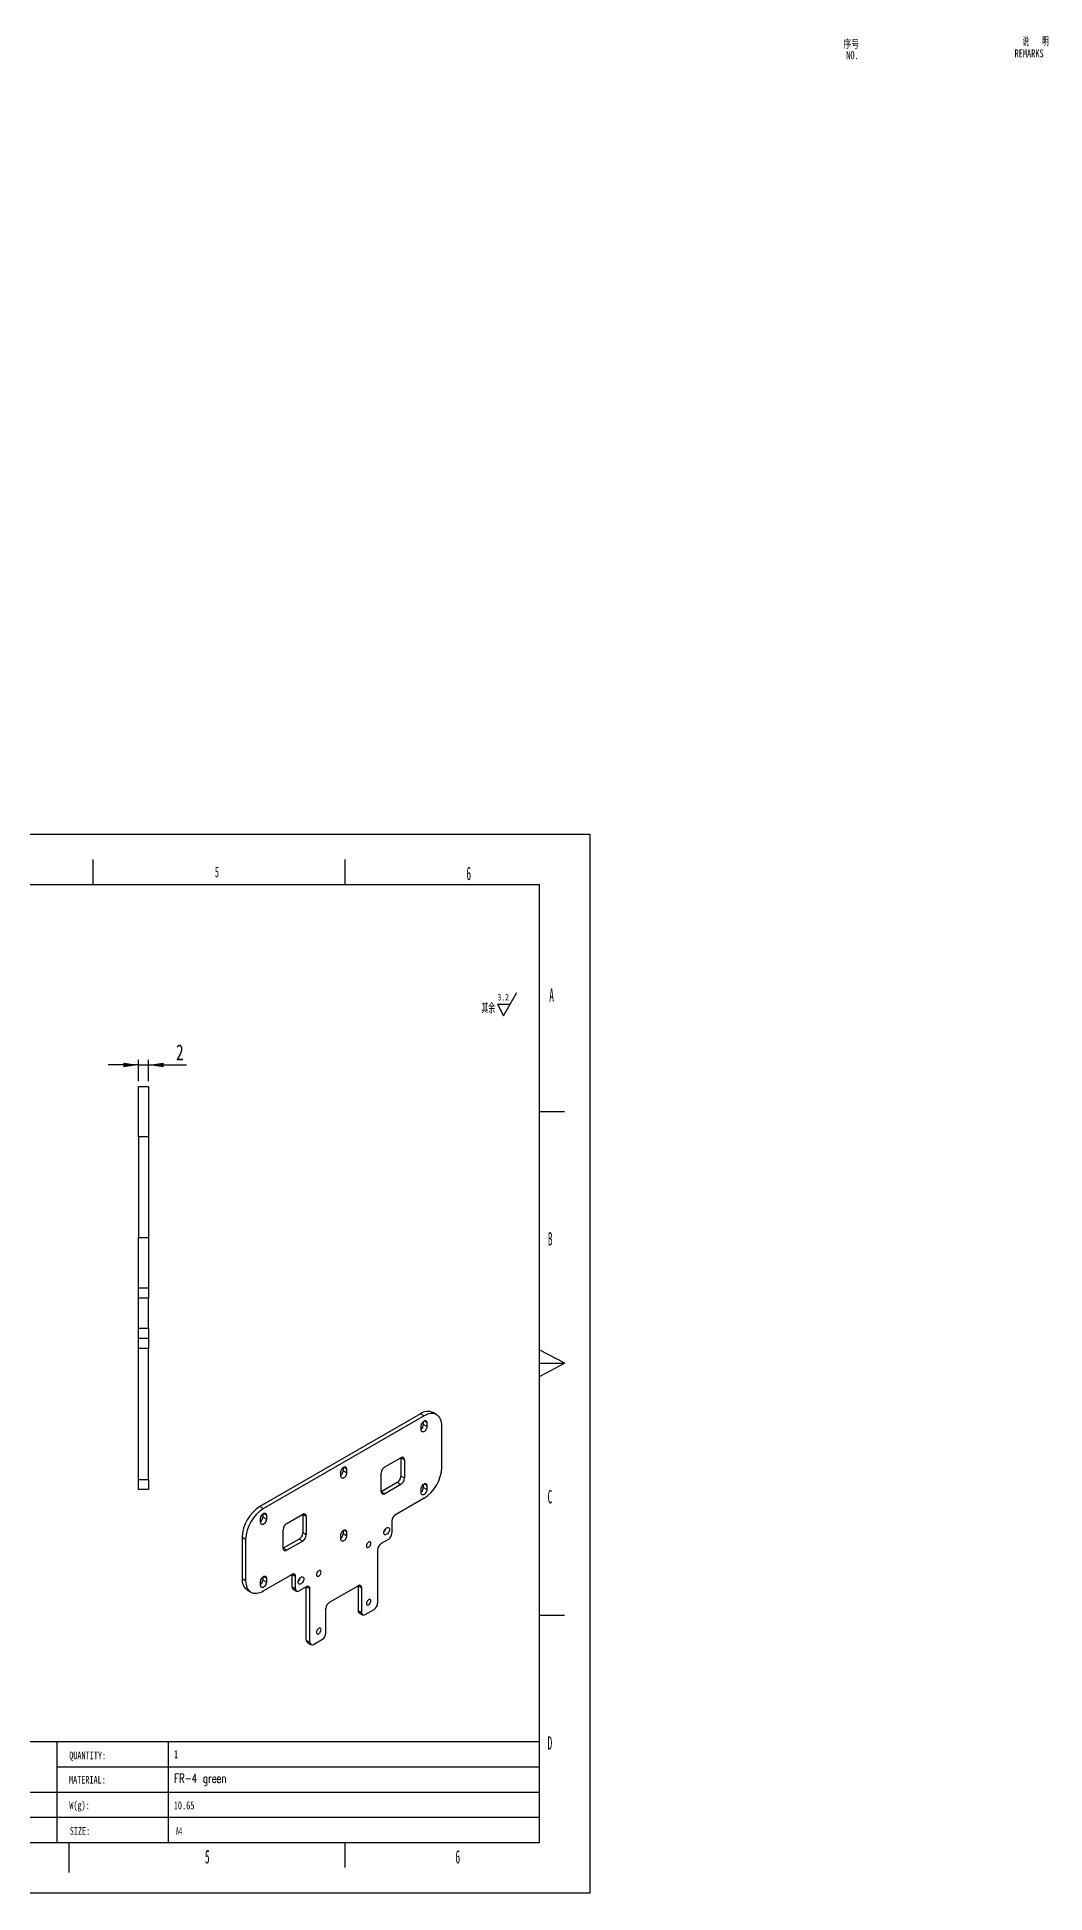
# Model space of a CAD drawing. Extents: x -502 to 387, y 0 to 368.
# Drawn here: x 187.4 to 387.2, y 0 to 368.1 of the extents above; entities that cross this region are included whole.
import ezdxf

# ---------------------------------------------------------------- set-up
doc = ezdxf.new("R2010")
doc.units = 0
doc.linetypes.add('SLD-实线', pattern=[0])
doc.layers.get('0').update_dxf_attribs({"linetype": 'CONTINUOUS'})
for name, color, linetype in [('DWGN', 7, 'SLD-实线'), ('FORMAT', 5, 'SLD-实线'), ('SLD-0', 7, 'SLD-实线')]:
    doc.layers.add(name, color=color, linetype=linetype)
doc.styles.add('SLDTEXTSTYLE0', font='TXT', dxfattribs={"width": 0.517969})
doc.styles.add('SLDTEXTSTYLE1', font='TXT', dxfattribs={"width": 0.546875, "bigfont": 'bigfont'})
doc.styles.add('SLDTEXTSTYLE3', font='TXT', dxfattribs={"width": 0.7})
doc.styles.add('SLDTEXTSTYLE5', font='TXT', dxfattribs={"width": 0.663})
doc.styles.add('SLDTEXTSTYLE7', font='TXT', dxfattribs={"width": 0.7, "bigfont": 'bigfont'})
doc.styles.add('SLDTEXTSTYLE8', font='TXT', dxfattribs={"width": 0.58, "bigfont": 'bigfont'})
doc.dimstyles.new('SLDDIMSTYLE5', dxfattribs={"dimtxt": 3.638021, "dimasz": 3, "dimexe": 0, "dimexo": 0.0625, "dimgap": 0.909505, "dimtad": 1, "dimrnd": 1e-09, "dimzin": 12, "dimdsep": 46, "dimtxsty": 'SLDTEXTSTYLE3', "dimsah": 1, "dimcen": 0.09, "dimadec": 0, "dimazin": 0, "dimtfac": 1, "dimtmove": 0, "dimatfit": 0, "dimfxl": 1, "dimtolj": 1, "dimtzin": 12, "dimarcsym": 0})

# ---------------------------------------------------------------- blocks, each defined once
blk = doc.blocks.new('SW_NOTE_8')
at = {"layer": 'DWGN', "color": 0, "insert": (1.11, 1.76), "char_height": 1.5, "attachment_point": 1, "style": 'SLDTEXTSTYLE5'}
blk.add_mtext('SIZE:', dxfattribs=at)
blk = doc.blocks.new('SW_NOTE_9')
at = {"layer": 'DWGN', "color": 0, "insert": (1.02, 1.85), "char_height": 1.5, "attachment_point": 1, "style": 'SLDTEXTSTYLE5'}
blk.add_mtext('W(g):', dxfattribs=at)
blk = doc.blocks.new('SW_NOTE_18')
at = {"layer": 'SLD-0', "color": 0, "insert": (1.6, 1.76), "char_height": 1.5, "attachment_point": 1, "style": 'SLDTEXTSTYLE5'}
blk.add_mtext('QUANTITY:', dxfattribs=at)
blk = doc.blocks.new('SW_NOTE_19')
at = {"layer": 'SLD-0', "color": 0, "insert": (1.56, 1.76), "char_height": 1.5, "attachment_point": 1, "style": 'SLDTEXTSTYLE5'}
blk.add_mtext('MATERIAL:', dxfattribs=at)
blk = doc.blocks.new('_D_38')
at = {"layer": 'FORMAT', "transparency": 16777216}
for p, q in [((207.52, 164.22), (201.52, 164.22)), ((207.52, 160.98), (207.52, 165.22)), ((207.52, 164.22), (209.52, 164.22)), ((209.52, 160.98), (209.52, 165.22)), ((209.52, 164.22), (217.07, 164.22))]:
    blk.add_line(p, q, dxfattribs=at)
for points in [[(207.52, 164.22), (204.52, 164.67), (204.52, 163.77)], [(209.52, 164.22), (212.52, 163.77), (212.52, 164.67)]]:
    blk.add_solid(points, dxfattribs=at)
at = {"layer": 'FORMAT', "transparency": 16777216, "insert": (214.96, 168.32), "char_height": 3.17, "attachment_point": 1, "style": 'SLDTEXTSTYLE3'}
blk.add_mtext('2', dxfattribs=at)
blk = doc.blocks.new('SW_NOTE_5')
at = {"layer": 'DWGN', "color": 0, "char_height": 1.587, "attachment_point": 1}
for s, insert, style in [('说   明', (0, 2.05), 'SLDTEXTSTYLE8'), ('REMARKS', (-1.59, -0.23), 'SLDTEXTSTYLE5')]:
    blk.add_mtext(s, dxfattribs=dict(at, insert=insert, style=style))
blk = doc.blocks.new('SW_NOTE_6')
at = {"layer": 'DWGN', "color": 0, "char_height": 1.587, "attachment_point": 1}
for s, insert, style in [('序号', (0, 2.05), 'SLDTEXTSTYLE7'), ('NO.', (0.55, -0.07), 'SLDTEXTSTYLE5')]:
    blk.add_mtext(s, dxfattribs=dict(at, insert=insert, style=style))

msp = doc.modelspace()

# ---------------------------------------------------------------- linework, layer by layer
at = {"color": 7, "linetype": 'SLD-实线'}
for p, q in [((207.519, 159.983), (209.519, 159.983)), ((207.519, 149.983), (207.519, 159.983)), ((209.519, 159.983), (209.519, 149.983)), ((209.519, 149.983), (207.519, 149.983)), ((207.519, 149.983), (207.519, 129.983)), ((209.519, 149.983), (209.519, 129.983)), ((207.519, 129.983), (209.519, 129.983)), ((207.519, 119.983), (207.519, 129.983)), ((209.519, 129.983), (209.519, 119.983)), ((209.519, 119.983), (207.519, 119.983)), ((207.519, 117.983), (207.519, 119.983)), ((209.519, 117.983), (207.519, 117.983)), ((207.519, 111.983), (207.519, 117.983)), ((209.519, 119.983), (209.519, 117.983)), ((209.519, 111.983), (209.519, 117.983)), ((207.519, 111.983), (209.519, 111.983)), ((207.519, 109.983), (207.519, 111.983)), ((209.519, 111.983), (209.519, 109.983)), ((209.519, 109.983), (207.519, 109.983)), ((207.519, 107.983), (207.519, 109.983)), ((209.519, 107.983), (207.519, 107.983)), ((207.519, 81.983), (207.519, 107.983)), ((209.519, 109.983), (209.519, 107.983)), ((209.519, 81.983), (209.519, 107.983)), ((263.418, 95.016), (231.598, 76.646)), ((264.125, 94.607), (232.305, 76.238)), ((264.125, 94.607), (263.418, 95.016)), ((263.559, 91.831), (263.559, 92.648)), ((263.983, 93.525), (263.983, 92.893)), ((264.69, 92.484), (263.983, 92.893)), ((264.69, 93.301), (264.125, 93.628)), ((264.69, 93.301), (264.69, 92.484)), ((266.625, 94.855), (265.917, 95.263)), ((267.66, 84.4), (267.66, 92.566)), ((256.347, 84.483), (259.529, 86.32)), ((260.236, 85.912), (259.529, 86.32)), ((259.529, 86.32), (259.529, 82.645)), ((260.236, 85.912), (260.236, 82.237)), ((207.519, 81.983), (209.519, 81.983)), ((207.519, 79.983), (207.519, 81.983)), ((209.519, 81.983), (209.519, 79.983)), ((247.649, 82.647), (247.649, 83.463)), ((248.073, 84.341), (248.073, 83.708)), ((248.781, 83.3), (248.073, 83.708)), ((248.781, 84.116), (248.215, 84.443)), ((248.781, 84.116), (248.781, 83.3)), ((255.639, 79.584), (255.639, 83.258)), ((258.821, 81.421), (255.639, 79.584)), ((259.529, 81.012), (256.347, 79.176)), ((259.529, 81.012), (258.821, 81.421)), ((260.236, 82.237), (259.529, 82.645)), ((263.983, 81.032), (263.983, 80.4)), ((264.69, 80.808), (264.125, 81.134)), ((209.519, 79.983), (207.519, 79.983)), ((256.347, 79.176), (255.639, 79.584)), ((264.125, 78.277), (258.468, 75.011)), ((263.559, 79.338), (263.559, 80.155)), ((264.69, 79.991), (263.983, 80.4)), ((264.69, 80.808), (264.69, 79.991)), ((231.598, 76.646), (232.305, 76.238)), ((231.739, 73.462), (231.739, 74.279)), ((232.164, 75.156), (232.164, 74.523)), ((232.871, 74.115), (232.164, 74.523)), ((232.871, 74.932), (232.305, 75.258)), ((232.871, 74.932), (232.871, 74.115)), ((236.901, 73.257), (240.083, 75.094)), ((240.79, 74.686), (240.083, 75.094)), ((240.083, 75.094), (240.083, 71.42)), ((240.79, 74.686), (240.79, 71.012)), ((257.761, 73.786), (257.761, 71.337)), ((228.769, 70.115), (228.062, 70.523)), ((228.062, 70.523), (228.062, 62.357)), ((228.769, 70.115), (228.769, 61.949)), ((236.194, 68.358), (236.194, 72.033)), ((239.376, 70.195), (236.194, 68.358)), ((240.083, 69.787), (239.376, 70.195)), ((240.79, 71.012), (240.083, 71.42)), ((247.649, 70.154), (247.649, 70.97)), ((248.073, 71.848), (248.073, 71.215)), ((248.781, 70.807), (248.073, 71.215)), ((248.781, 71.623), (248.215, 71.95)), ((248.781, 71.623), (248.781, 70.807)), ((257.054, 70.112), (255.639, 69.295)), ((236.901, 67.95), (236.194, 68.358)), ((240.083, 69.787), (236.901, 67.95)), ((254.932, 68.071), (254.932, 57.456)), ((232.164, 62.663), (232.164, 62.03)), ((237.962, 63.173), (232.305, 59.907)), ((232.871, 62.439), (232.305, 62.765)), ((238.669, 62.765), (237.962, 63.173)), ((237.962, 60.723), (237.962, 63.173)), ((238.669, 60.315), (238.669, 62.765)), ((228.062, 62.357), (228.769, 61.949)), ((229.098, 60.068), (229.805, 59.66)), ((231.739, 60.969), (231.739, 61.786)), ((232.871, 61.622), (232.164, 62.03)), ((232.871, 62.439), (232.871, 61.622)), ((237.962, 60.723), (238.669, 60.315)), ((238.169, 60.265), (238.876, 59.857)), ((240.79, 60.723), (239.376, 59.907)), ((241.497, 60.315), (240.79, 60.723)), ((240.79, 50.108), (240.79, 60.723)), ((241.497, 49.7), (241.497, 60.315)), ((245.386, 57.661), (251.043, 60.926)), ((251.75, 60.518), (251.043, 60.926)), ((251.043, 60.926), (251.043, 56.027)), ((251.75, 60.518), (251.75, 55.619)), ((244.679, 51.537), (244.679, 56.436)), ((251.043, 56.027), (251.75, 55.619)), ((251.25, 55.569), (251.958, 55.161)), ((252.457, 55.21), (254.225, 56.231)), ((240.79, 50.108), (241.497, 49.7)), ((240.997, 49.65), (241.704, 49.242)), ((242.204, 49.291), (243.972, 50.312))]:
    msp.add_line(p, q, dxfattribs=at)
at = {"color": 7, "linetype": 'SLD-实线', "flags": 128}
for points in [[(263.559, 92.648), (263.576, 92.814), (263.624, 92.989), (263.701, 93.163), (263.803, 93.326), (263.924, 93.469), (264.057, 93.583), (264.193, 93.662), (264.325, 93.701), (264.446, 93.697), (264.548, 93.652), (264.626, 93.567), (264.674, 93.448), (264.69, 93.301)], [(264.69, 92.484), (264.674, 92.319), (264.626, 92.143), (264.548, 91.969), (264.446, 91.806), (264.325, 91.663), (264.193, 91.549), (264.057, 91.47), (263.924, 91.431), (263.803, 91.435), (263.701, 91.48), (263.624, 91.565), (263.576, 91.684), (263.559, 91.831)], [(267.66, 92.566), (267.643, 92.956), (267.592, 93.323), (267.508, 93.663), (267.391, 93.973), (267.243, 94.249), (267.064, 94.49), (266.858, 94.693), (266.625, 94.855), (266.368, 94.976), (266.089, 95.053), (265.791, 95.088), (265.478, 95.078), (265.151, 95.024), (264.814, 94.927), (264.471, 94.788), (264.125, 94.607)], [(247.649, 83.463), (247.666, 83.629), (247.714, 83.804), (247.791, 83.979), (247.894, 84.142), (248.014, 84.285), (248.147, 84.399), (248.283, 84.478), (248.415, 84.516), (248.536, 84.513), (248.638, 84.467), (248.716, 84.383), (248.764, 84.263), (248.781, 84.116)], [(248.781, 83.3), (248.764, 83.134), (248.716, 82.959), (248.638, 82.785), (248.536, 82.621), (248.415, 82.478), (248.283, 82.364), (248.147, 82.285), (248.014, 82.247), (247.894, 82.25), (247.791, 82.296), (247.714, 82.381), (247.666, 82.5), (247.649, 82.647)], [(263.559, 80.155), (263.576, 80.321), (263.624, 80.496), (263.701, 80.67), (263.803, 80.833), (263.924, 80.976), (264.057, 81.09), (264.193, 81.169), (264.325, 81.208), (264.446, 81.204), (264.548, 81.159), (264.626, 81.074), (264.674, 80.955), (264.69, 80.808)], [(264.69, 79.991), (264.674, 79.826), (264.626, 79.65), (264.548, 79.476), (264.446, 79.313), (264.325, 79.17), (264.193, 79.056), (264.057, 78.977), (263.924, 78.938), (263.803, 78.942), (263.701, 78.987), (263.624, 79.072), (263.576, 79.191), (263.559, 79.338)], [(231.739, 74.279), (231.756, 74.444), (231.804, 74.62), (231.882, 74.794), (231.984, 74.957), (232.104, 75.1), (232.237, 75.214), (232.373, 75.293), (232.506, 75.332), (232.626, 75.328), (232.728, 75.283), (232.806, 75.198), (232.854, 75.079), (232.871, 74.932)], [(232.871, 74.115), (232.854, 73.949), (232.806, 73.774), (232.728, 73.6), (232.626, 73.437), (232.506, 73.294), (232.373, 73.18), (232.237, 73.101), (232.104, 73.062), (231.984, 73.066), (231.882, 73.111), (231.804, 73.196), (231.756, 73.315), (231.739, 73.462)], [(247.649, 70.97), (247.666, 71.136), (247.714, 71.311), (247.791, 71.485), (247.894, 71.649), (248.014, 71.792), (248.147, 71.906), (248.283, 71.985), (248.415, 72.023), (248.536, 72.02), (248.638, 71.974), (248.716, 71.889), (248.764, 71.77), (248.781, 71.623)], [(248.781, 70.807), (248.764, 70.641), (248.716, 70.466), (248.638, 70.291), (248.536, 70.128), (248.415, 69.985), (248.283, 69.871), (248.147, 69.792), (248.014, 69.754), (247.894, 69.757), (247.791, 69.803), (247.714, 69.887), (247.666, 70.007), (247.649, 70.154)], [(256.134, 71.418), (256.151, 71.584), (256.199, 71.759), (256.277, 71.934), (256.379, 72.097), (256.5, 72.24), (256.632, 72.354), (256.768, 72.433), (256.901, 72.472), (257.021, 72.468), (257.124, 72.423), (257.201, 72.338), (257.249, 72.218), (257.266, 72.072), (257.249, 71.906), (257.201, 71.731), (257.124, 71.556), (257.021, 71.393), (256.901, 71.25), (256.768, 71.136), (256.632, 71.057), (256.5, 71.018), (256.379, 71.022), (256.277, 71.067), (256.199, 71.152), (256.151, 71.272), (256.134, 71.418)], [(253.607, 69.347), (253.589, 69.48), (253.536, 69.582), (253.454, 69.644), (253.348, 69.662), (253.227, 69.633), (253.102, 69.56), (252.981, 69.45), (252.875, 69.31), (252.793, 69.153), (252.741, 68.991), (252.723, 68.836), (252.741, 68.703), (252.793, 68.601), (252.875, 68.539), (252.981, 68.521), (253.102, 68.55), (253.227, 68.623), (253.348, 68.733), (253.454, 68.873), (253.536, 69.03), (253.589, 69.193), (253.607, 69.347)], [(231.739, 61.786), (231.756, 61.951), (231.804, 62.127), (231.882, 62.301), (231.984, 62.464), (232.104, 62.607), (232.237, 62.721), (232.373, 62.8), (232.506, 62.839), (232.626, 62.835), (232.728, 62.79), (232.806, 62.705), (232.854, 62.586), (232.871, 62.439)], [(239.164, 61.622), (239.18, 61.787), (239.229, 61.963), (239.306, 62.137), (239.408, 62.3), (239.529, 62.443), (239.661, 62.557), (239.798, 62.636), (239.93, 62.675), (240.051, 62.671), (240.153, 62.626), (240.23, 62.541), (240.279, 62.422), (240.295, 62.275), (240.279, 62.109), (240.23, 61.934), (240.153, 61.759), (240.051, 61.596), (239.93, 61.453), (239.798, 61.339), (239.661, 61.26), (239.529, 61.222), (239.408, 61.225), (239.306, 61.271), (239.229, 61.355), (239.18, 61.475), (239.164, 61.622)], [(243.707, 63.632), (243.689, 63.765), (243.637, 63.867), (243.555, 63.929), (243.449, 63.947), (243.328, 63.918), (243.202, 63.846), (243.082, 63.735), (242.976, 63.595), (242.893, 63.438), (242.841, 63.276), (242.823, 63.122), (242.841, 62.988), (242.893, 62.886), (242.976, 62.824), (243.082, 62.807), (243.202, 62.835), (243.328, 62.908), (243.449, 63.018), (243.555, 63.158), (243.637, 63.315), (243.689, 63.478), (243.707, 63.632)], [(228.769, 61.949), (228.786, 61.559), (228.837, 61.192), (228.922, 60.852), (229.039, 60.542), (229.187, 60.266), (229.365, 60.025), (229.572, 59.822), (229.805, 59.66), (230.062, 59.539), (230.341, 59.462), (230.638, 59.427), (230.952, 59.437), (231.279, 59.491), (231.615, 59.588), (231.958, 59.727), (232.305, 59.907)], [(232.871, 61.622), (232.854, 61.456), (232.806, 61.281), (232.728, 61.107), (232.626, 60.943), (232.506, 60.801), (232.373, 60.686), (232.237, 60.608), (232.104, 60.569), (231.984, 60.572), (231.882, 60.618), (231.804, 60.703), (231.756, 60.822), (231.739, 60.969)], [(253.607, 57.915), (253.589, 58.049), (253.536, 58.151), (253.454, 58.213), (253.348, 58.23), (253.227, 58.201), (253.102, 58.129), (252.981, 58.018), (252.875, 57.879), (252.793, 57.721), (252.741, 57.559), (252.723, 57.405), (252.741, 57.271), (252.793, 57.169), (252.875, 57.107), (252.981, 57.09), (253.102, 57.119), (253.227, 57.191), (253.348, 57.302), (253.454, 57.441), (253.536, 57.599), (253.589, 57.761), (253.607, 57.915)], [(243.707, 52.2), (243.689, 52.334), (243.637, 52.436), (243.555, 52.498), (243.449, 52.515), (243.328, 52.487), (243.202, 52.414), (243.082, 52.303), (242.976, 52.164), (242.893, 52.006), (242.841, 51.844), (242.823, 51.69), (242.841, 51.557), (242.893, 51.455), (242.976, 51.392), (243.082, 51.375), (243.202, 51.404), (243.328, 51.476), (243.449, 51.587), (243.555, 51.727), (243.637, 51.884), (243.689, 52.046), (243.707, 52.2)]]:
    msp.add_lwpolyline(points, dxfattribs=at)
at = {"color": 7, "linetype": 'SLD-实线'}
for centre, radius, start, end in [((264.882, 92.971), 2.515, 65.69287, 125.61759), ((262.742, 92.952), 1.243, 311.11033, 357.27851), ((259.805, 85.982), 0.437, 350.78606, 129.20318), ((246.832, 83.767), 1.243, 311.11028, 357.2785), ((257.175, 83.188), 1.537, 122.60552, 177.39448), ((257.993, 82.715), 1.537, 302.60551, 357.39449), ((258.7, 82.307), 1.537, 302.60551, 357.39449), ((259.984, 84.75), 7.684, 302.60548, 357.39453), ((256.071, 79.514), 0.437, 170.786, 309.20325), ((262.742, 80.459), 1.243, 311.11036, 357.27843), ((235.738, 70.173), 7.684, 122.60547, 177.39454), ((236.445, 69.765), 7.684, 122.60547, 177.39454), ((230.922, 74.582), 1.243, 311.11033, 357.27851), ((240.359, 74.756), 0.437, 350.78603, 129.20322), ((259.296, 73.716), 1.537, 122.60546, 177.39457), ((237.729, 71.963), 1.537, 122.60553, 177.39447), ((238.548, 71.49), 1.537, 302.6055, 357.3945), ((239.255, 71.081), 1.537, 302.6055, 357.3945), ((246.832, 71.274), 1.243, 311.11032, 357.27842), ((255.26, 72.577), 1.31, 313.39898, 346.60637), ((256.226, 71.406), 1.537, 302.60548, 357.3945), ((236.625, 68.288), 0.437, 170.78603, 309.20322), ((256.468, 68.001), 1.537, 122.60551, 177.39449), ((238.238, 62.835), 0.437, 350.78586, 129.20331), ((230.536, 62.098), 2.488, 174.01234, 234.67545), ((230.922, 62.089), 1.243, 311.11036, 357.27843), ((238.45, 60.669), 0.492, 173.60056, 235.08738), ((239.1, 60.245), 0.437, 170.78601, 309.20329), ((238.289, 62.78), 1.31, 313.39898, 346.60637), ((241.066, 60.385), 0.437, 350.78602, 129.20323), ((251.319, 60.588), 0.437, 350.78596, 129.20324), ((246.215, 56.366), 1.537, 122.6055, 177.39452), ((251.535, 55.974), 0.494, 173.80527, 234.88255), ((252.181, 55.549), 0.437, 170.78599, 309.20326), ((253.397, 57.526), 1.537, 302.60546, 357.39457), ((243.144, 51.607), 1.537, 302.60549, 357.39451), ((241.28, 50.054), 0.493, 173.70191, 234.98583), ((241.928, 49.63), 0.437, 170.78586, 309.2033)]:
    msp.add_arc(centre, radius, start, end, dxfattribs=at)
at = {"layer": 'DWGN'}
for p, q in [((-0.068, 210), (296.982, 210)), ((296.982, 210), (296.982, 0)), ((279.9, 173.969), (282.515, 178.591)), ((278.7, 176.26), (281.196, 176.26)), ((278.7, 176.26), (279.9, 173.969)), ((292.063, 105.047), (287.063, 107.65)), ((292.063, 105.047), (287.063, 102.444)), ((286.982, 29.98), (69.451, 30)), ((191.308, 30), (191.308, 10)), ((113.167, 19.99), (233.336, 19.99)), ((233.336, 19.99), (286.982, 19.99)), ((125.92, 14.995), (233.336, 14.995)), ((-0.068, 0), (296.982, 0))]:
    msp.add_line(p, q, dxfattribs=at)
at = {"layer": 'DWGN', "color": 179, "linetype": 'SLD-实线'}
msp.add_line((292.001, 105), (286.961, 105), dxfattribs=at)
at = {"layer": 'SLD-0', "color": 179, "linetype": 'SLD-实线'}
for p, q in [((198.501, 205), (198.501, 200)), ((248.501, 200.008), (248.501, 205.008)), ((287.001, 155), (292.001, 155)), ((292.001, 55), (286.946, 55)), ((213.382, 29.98), (213.382, 10)), ((193.749, 10), (193.749, 4.076)), ((248.482, 5.01), (248.482, 10))]:
    msp.add_line(p, q, dxfattribs=at)
at = {"layer": 'SLD-0'}
for p, q in [((10.001, 200.039), (286.982, 200.039)), ((286.982, 10), (286.982, 200.039)), ((191.308, 25), (286.982, 25)), ((233.336, 14.995), (286.982, 14.995)), ((10.001, 10), (286.982, 10))]:
    msp.add_line(p, q, dxfattribs=at)

# ---------------------------------------------------------------- block references
at = {"layer": 'DWGN'}
for name, p in [('SW_NOTE_5', (382.773, 365.896)), ('SW_NOTE_6', (347.274, 365.37)), ('SW_NOTE_9', (192.789, 16.276)), ('SW_NOTE_8', (192.789, 11.278))]:
    msp.add_blockref(name, p, dxfattribs=at)
at = {"layer": 'SLD-0'}
for name, p in [('SW_NOTE_18', (192.189, 26.252)), ('SW_NOTE_19', (192.189, 21.425))]:
    msp.add_blockref(name, p, dxfattribs=at)

# ---------------------------------------------------------------- texts
at = {"layer": 'DWGN', "attachment_point": 1}
for s, insert, char_height, style in [('3.2', (278.682, 178.336), 1.3229, 'SLDTEXTSTYLE3'), ('1', (214.573, 28.297), 1.587, 'SLDTEXTSTYLE3'), ('A4', (214.918, 13.04), 1.5, 'SLDTEXTSTYLE0')]:
    msp.add_mtext(s, dxfattribs=dict(at, insert=insert, char_height=char_height, style=style))
at = {"layer": 'SLD-0', "attachment_point": 1}
for s, insert, char_height, style in [('5', (222.668, 203.574), 2.117, 'SLDTEXTSTYLE0'), ('6', (272.521, 203.551), 2.646, 'SLDTEXTSTYLE0'), ('A', (288.938, 179.428), 2.646, 'SLDTEXTSTYLE0'), ('其余', (275.477, 176.297), 1.8, 'SLDTEXTSTYLE1'), ('B', (288.668, 131.051), 2.646, 'SLDTEXTSTYLE0'), ('C', (288.612, 79.902), 2.646, 'SLDTEXTSTYLE0'), ('D', (288.612, 31.051), 2.646, 'SLDTEXTSTYLE0'), ('FR-4{\\Ftxt,bigfont|c134; green}', (214.573, 23.63), 1.8, 'SLDTEXTSTYLE7'), ('10.65', (214.506, 18.159), 1.5875, 'SLDTEXTSTYLE5'), ('5', (220.686, 8.488), 2.646, 'SLDTEXTSTYLE0'), ('6', (270.346, 8.488), 2.646, 'SLDTEXTSTYLE0')]:
    msp.add_mtext(s, dxfattribs=dict(at, insert=insert, char_height=char_height, style=style))

# ---------------------------------------------------------------- dimensions: what is measured, and where the dimension line sits
at = {"layer": 'FORMAT'}
dim = msp.add_linear_dim(base=(209.519, 164.223), p1=(207.519, 159.983), p2=(209.519, 159.983), dimstyle='SLDDIMSTYLE5', dxfattribs=at)
dim.commit()
dim.dimension.update_dxf_attribs({"geometry": '_D_38', "text_midpoint": (216.015, 164.223), "dimtype": 160})

doc.saveas('drawing.dxf')
